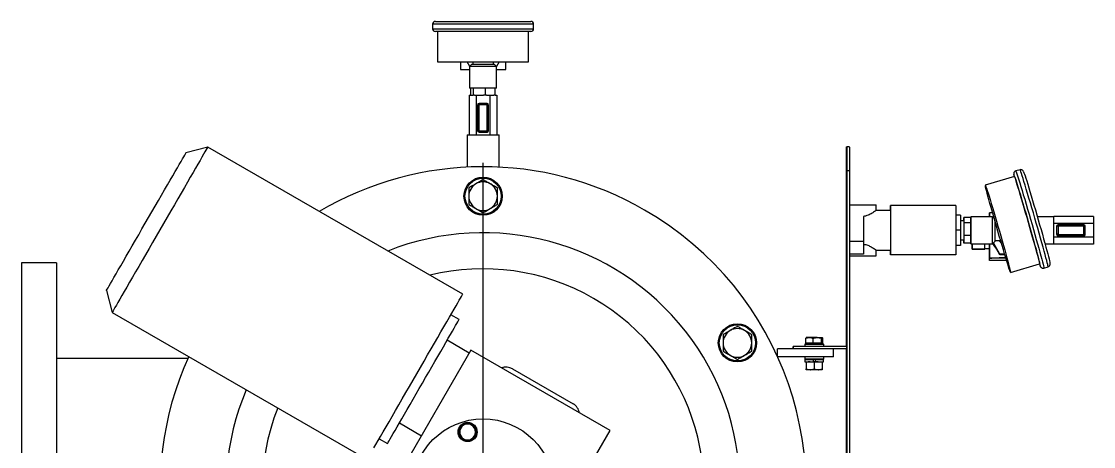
# Model space of a CAD drawing. Header units: millimetres. Extents: x -2 to 4200, y -4 to 2970.
# Drawn here: x 878 to 1551, y 914 to 1181 of the extents above; entities that cross this region are included whole.
import ezdxf

# ---------------------------------------------------------------- set-up
doc = ezdxf.new("R2010")
doc.units = ezdxf.units.MM
doc.header["$LTSCALE"] = 10
doc.layers.add('SLD-0', color=179, linetype='Continuous')

# ---------------------------------------------------------------- blocks, each defined once
blk = doc.blocks.new('SW_CENTERMARKSYMBOL_0')
at = {"layer": 'SLD-0', "color": 0}
for p, q in [((0, 5), (0, 205.5)), ((-5, 0), (-284.53, 0)), ((0, 0), (-2.5, 0)), ((0, 0), (0, 2.5)), ((0, 0), (0, -2.5)), ((0, 0), (2.5, 0)), ((5, 0), (205.5, 0)), ((0, -5), (0, -205.5))]:
    blk.add_line(p, q, dxfattribs=at)

msp = doc.modelspace()

# ---------------------------------------------------------------- linework, layer by layer
at = {"color": 7, "linetype": 'Continuous', "lineweight": 25}
for p, q in [((1136.25, 1179.13), (1136.25, 1176.33)), ((1138.02, 1180.91), (1197.97, 1180.91)), ((1199.75, 1176.33), (1199.75, 1179.13)), ((1197.97, 1174.56), (1138.02, 1174.56)), ((1139.42, 1174.56), (1139.42, 1155.51)), ((1196.57, 1155.51), (1196.57, 1174.56)), ((1139.42, 1155.51), (1196.57, 1155.51)), ((1159.58, 1152.61), (1157.91, 1155.51)), ((1161, 1154.03), (1159.5, 1152.53)), ((1159.5, 1152.53), (1159.5, 1139.03)), ((1176.5, 1152.53), (1159.5, 1152.53)), ((1161, 1154.03), (1175, 1154.03)), ((1161.5, 1155.51), (1161.5, 1154.03)), ((1174.5, 1154.03), (1174.5, 1155.51)), ((1176.5, 1152.53), (1175, 1154.03)), ((1178.09, 1155.51), (1176.42, 1152.61)), ((1176.5, 1139.03), (1176.5, 1152.53)), ((1176.5, 1139.03), (1159.5, 1139.03)), ((1160.34, 1134.53), (1160.34, 1139.03)), ((1161.93, 1134.53), (1161.93, 1139.03)), ((1169.59, 1134.53), (1169.59, 1139.03)), ((1175.66, 1134.53), (1175.66, 1139.03)), ((1159.34, 1134.53), (1159.34, 1109.53)), ((1159.34, 1134.53), (1161.67, 1134.53)), ((1161.93, 1134.53), (1161.67, 1134.53)), ((1162.54, 1134.53), (1161.93, 1134.53)), ((1162.54, 1134.53), (1163.67, 1134.53)), ((1163.67, 1134.53), (1163.67, 1109.53)), ((1163.67, 1134.53), (1168.33, 1134.53)), ((1169.59, 1134.53), (1168.33, 1134.53)), ((1170.07, 1134.53), (1169.59, 1134.53)), ((1170.07, 1134.53), (1172.33, 1134.53)), ((1172.33, 1134.53), (1172.33, 1109.53)), ((1172.33, 1134.53), (1174.66, 1134.53)), ((1175.66, 1134.53), (1174.66, 1134.53)), ((1175.66, 1134.53), (1176.66, 1134.53)), ((1176.66, 1134.53), (1176.66, 1109.53)), ((1165.34, 1128.35), (1164.5, 1128.35)), ((1164.5, 1128.35), (1164.5, 1112.35)), ((1165.34, 1128.35), (1165.34, 1112.35)), ((1165.5, 1128.51), (1165.5, 1129.35)), ((1170.5, 1129.35), (1165.5, 1129.35)), ((1170.5, 1128.51), (1165.5, 1128.51)), ((1170.5, 1128.51), (1170.5, 1129.35)), ((1170.65, 1112.35), (1170.65, 1128.35)), ((1170.65, 1128.35), (1171.5, 1128.35)), ((1171.5, 1112.35), (1171.5, 1128.35)), ((1165.34, 1112.35), (1164.5, 1112.35)), ((1165.5, 1112.19), (1170.5, 1112.19)), ((1165.5, 1112.19), (1165.5, 1111.35)), ((1165.5, 1111.35), (1170.5, 1111.35)), ((1170.5, 1112.19), (1170.5, 1111.35)), ((1170.65, 1112.35), (1171.5, 1112.35)), ((1158, 1109.53), (1158, 1089.28)), ((1158, 1109.53), (1178, 1109.53)), ((1178, 1089.28), (1178, 1109.53)), ((995, 1101.88), (981.34, 1098.22)), ((1155.21, 1009.38), (995, 1101.88)), ((1396.33, 1102.03), (1396.57, 1102.03)), ((1398.07, 1102.03), (1396.57, 1102.03)), ((1396.31, 976.53), (1396.31, 1087.03)), ((1396.59, 1087.03), (1396.59, 717.58)), ((1398.09, 1087.03), (1396.59, 1087.03)), ((1398.09, 1087.03), (1398.09, 717.58)), ((1505.29, 1087.65), (1502.61, 1086.88)), ((1501.78, 1083.33), (1483.48, 1078.05)), ((1398.09, 1065.58), (1414.99, 1065.58)), ((1414.99, 1062.02), (1414.99, 1065.58)), ((1423.97, 1065.08), (1424.01, 1065.08)), ((1423.97, 1062.08), (1423.97, 1065.08)), ((1465.01, 1065.08), (1424.01, 1065.08)), ((1424.01, 1065.08), (1424.01, 1034.08)), ((1465.01, 1065.08), (1465.01, 1034.08)), ((1407, 1058.31), (1407, 1042.58)), ((1423.99, 1062.08), (1414.9, 1062.08)), ((1468, 1059.08), (1465.01, 1059.08)), ((1468, 1059.08), (1468, 1049.58)), ((1469.99, 1055.58), (1469.99, 1057.62)), ((1469.99, 1057.62), (1470, 1054.3)), ((1474.49, 1057.62), (1469.99, 1057.62)), ((1487.99, 1058.08), (1474.49, 1058.08)), ((1474.49, 1057.62), (1474.5, 1054.3)), ((1486.14, 1059), (1486.17, 1060.43)), ((1486.14, 1058.08), (1486.14, 1059)), ((1488.06, 1060.63), (1486.17, 1060.51)), ((1486.17, 1060.51), (1486.18, 1058.08)), ((1486.17, 1060.43), (1486.17, 1060.51)), ((1486.17, 1058.08), (1486.17, 1060.43)), ((1489.1, 1056.97), (1487.99, 1058.08)), ((1526.49, 1058.08), (1516.19, 1058.08)), ((1551.49, 1058.24), (1526.49, 1058.24)), ((1526.49, 1058.24), (1526.49, 1058.08)), ((1526.49, 1058.08), (1526.49, 1058.24)), ((1551.49, 1058.24), (1551.5, 1053.91)), ((1469.99, 1055.58), (1468, 1055.58)), ((1470, 1054.3), (1470, 1046.26)), ((1474.5, 1054.3), (1470, 1054.3)), ((1474.5, 1054.3), (1474.5, 1046.26)), ((1526.5, 1054.08), (1526.5, 1053.91)), ((1551.5, 1053.91), (1526.5, 1053.91)), ((1526.5, 1053.91), (1526.5, 1053.58)), ((1529.17, 1052.08), (1528.32, 1052.08)), ((1528.32, 1052.08), (1528.32, 1047.08)), ((1529.17, 1052.08), (1529.17, 1047.08)), ((1529.32, 1052.24), (1529.32, 1053.08)), ((1545.32, 1053.08), (1529.32, 1053.08)), ((1545.32, 1052.24), (1529.32, 1052.24)), ((1545.32, 1052.24), (1545.32, 1053.08)), ((1545.48, 1047.08), (1545.48, 1052.08)), ((1545.48, 1052.08), (1546.32, 1052.08)), ((1546.32, 1047.08), (1546.32, 1052.08)), ((1551.5, 1053.91), (1551.5, 1045.25)), ((1468, 1049.58), (1465.01, 1049.58)), ((1468, 1049.58), (1468, 1040.08)), ((1470, 1046.26), (1469.99, 1041.54)), ((1474.5, 1046.26), (1470, 1046.26)), ((1474.5, 1046.26), (1474.49, 1041.54)), ((1526.5, 1045.58), (1526.5, 1045.25)), ((1551.5, 1045.25), (1526.5, 1045.25)), ((1526.5, 1045.25), (1526.5, 1045.09)), ((1529.17, 1047.08), (1528.32, 1047.08)), ((1529.32, 1046.93), (1529.32, 1046.08)), ((1529.32, 1046.93), (1545.32, 1046.93)), ((1529.32, 1046.08), (1545.32, 1046.08)), ((1545.32, 1046.93), (1545.32, 1046.08)), ((1545.48, 1047.08), (1546.32, 1047.08)), ((1551.5, 1045.25), (1551.49, 1040.92)), ((1407, 1042.58), (1398.09, 1042.58)), ((1468, 1040.08), (1465.01, 1040.08)), ((1468, 1043.58), (1469.99, 1043.58)), ((1469.99, 1041.54), (1469.99, 1043.58)), ((1474.49, 1041.54), (1469.99, 1041.54)), ((1474.49, 1041.08), (1487.99, 1041.08)), ((1475.15, 1041.08), (1475.15, 1037.7)), ((1475.15, 1037.7), (1475.16, 1037.84)), ((1475.15, 1037.7), (1483.15, 1037.7)), ((1475.16, 1037.84), (1475.16, 1041.08)), ((1475.16, 1037.84), (1483.16, 1037.84)), ((1483.15, 1037.7), (1483.16, 1037.84)), ((1483.16, 1037.84), (1483.16, 1041.08)), ((1483.16, 1038.23), (1486.15, 1038.23)), ((1486.14, 1030.55), (1486.14, 1038.23)), ((1486.17, 1031.97), (1486.17, 1041.08)), ((1487.99, 1041.08), (1489.49, 1042.58)), ((1488.76, 1040.84), (1488.39, 1041.48)), ((1492.66, 1034.54), (1488.55, 1041.65)), ((1492.66, 1034.1), (1488.76, 1040.84)), ((1489.49, 1043.08), (1493.12, 1043.08)), ((1489.49, 1042.59), (1489.49, 1042.58)), ((1521.01, 1041.08), (1526.49, 1041.08)), ((1526.49, 1041.09), (1526.49, 1040.92)), ((1526.49, 1040.92), (1526.49, 1041.08)), ((1551.49, 1040.92), (1526.49, 1040.92)), ((1407, 1034.58), (1398.09, 1034.58)), ((1398.09, 1033.58), (1414.99, 1033.58)), ((1414.9, 1037.08), (1423.99, 1037.08)), ((1414.99, 1033.58), (1414.99, 1037.14)), ((1423.97, 1034.08), (1423.97, 1037.08)), ((1424.01, 1034.08), (1423.97, 1034.08)), ((1465.01, 1034.08), (1424.01, 1034.08)), ((1486.14, 1030.55), (1486.17, 1031.97)), ((1496.87, 1030.55), (1486.14, 1030.55)), ((1486.17, 1031.97), (1486.17, 1032.06)), ((1496.43, 1031.97), (1486.17, 1031.97)), ((1492.66, 1034.1), (1492.66, 1034.54)), ((1495.66, 1034.54), (1492.66, 1034.54)), ((1495.79, 1034.1), (1492.66, 1034.1)), ((900, 1029.03), (878, 1029.03)), ((878, 1029.03), (878, 744.03)), ((900, 1029.03), (900, 744.03)), ((1499.34, 1023.14), (1517.64, 1028.43)), ((1520.23, 1025.87), (1522.92, 1026.65)), ((931.34, 1011.62), (935, 997.96)), ((935, 997.96), (1095.21, 905.46)), ((1152.91, 993.39), (1147.71, 996.39)), ((1159.26, 972.4), (1145.41, 980.4)), ((1370.43, 978.13), (1370.03, 977.73)), ((1370.03, 977.73), (1370.03, 976.53)), ((1382.03, 977.73), (1370.03, 977.73)), ((1370.43, 978.13), (1381.63, 978.13)), ((1370.69, 981.68), (1372.98, 982.13)), ((1370.69, 978.63), (1370.69, 981.68)), ((1372.98, 978.63), (1370.69, 978.63)), ((1372.98, 982.13), (1371.03, 982.13)), ((1371.03, 978.63), (1371.03, 978.13)), ((1377.94, 982.13), (1372.98, 982.13)), ((1375.27, 978.63), (1372.98, 978.63)), ((1375.27, 978.63), (1375.27, 981.68)), ((1377.94, 978.63), (1375.27, 978.63)), ((1377.94, 982.13), (1380.99, 982.13)), ((1380.61, 978.63), (1377.94, 978.63)), ((1380.61, 981.68), (1380.99, 982.13)), ((1380.61, 978.63), (1380.61, 981.68)), ((1380.99, 978.63), (1380.61, 978.63)), ((1381.36, 978.63), (1380.99, 978.63)), ((1381.03, 978.13), (1381.03, 978.63)), ((1381.36, 978.63), (1381.36, 981.68)), ((1382.03, 977.73), (1381.63, 978.13)), ((1382.03, 976.53), (1382.03, 977.73)), ((1160.26, 974.13), (1099.26, 868.48)), ((1247.73, 923.63), (1160.26, 974.13)), ((1353.03, 970.03), (1353.03, 975.03)), ((1388.03, 975.03), (1353.03, 975.03)), ((1388.03, 970.03), (1353.03, 970.03)), ((1362.89, 975.03), (1362.89, 976.53)), ((1363.04, 976.53), (1362.89, 976.53)), ((1363.04, 975.03), (1363.04, 976.53)), ((1396.54, 976.53), (1363.04, 976.53)), ((1370.03, 970.03), (1370.03, 968.83)), ((1382.03, 968.83), (1382.03, 970.03)), ((1396.54, 975.03), (1388.03, 975.03)), ((1388.03, 970.03), (1388.03, 975.03)), ((1396.31, 798.03), (1396.31, 975.03)), ((1396.54, 975.03), (1396.54, 976.53)), ((982.52, 969.03), (900, 969.03)), ((1370.03, 968.83), (1370.43, 968.43)), ((1370.03, 968.83), (1382.03, 968.83)), ((1370.13, 968.43), (1370.13, 966.93)), ((1370.13, 968.43), (1375.44, 968.43)), ((1370.13, 966.93), (1375.44, 966.93)), ((1371.03, 966.48), (1371.03, 962.38)), ((1376.03, 966.48), (1373.53, 966.93)), ((1375.44, 968.43), (1375.44, 966.93)), ((1376.62, 968.43), (1375.44, 968.43)), ((1376.62, 966.93), (1375.44, 966.93)), ((1376.03, 966.48), (1376.03, 962.38)), ((1376.62, 968.43), (1376.62, 966.93)), ((1376.62, 968.43), (1381.93, 968.43)), ((1376.62, 966.93), (1381.93, 966.93)), ((1381.03, 966.48), (1378.53, 966.93)), ((1381.03, 966.48), (1381.03, 962.38)), ((1381.63, 968.43), (1382.03, 968.83)), ((1381.93, 966.93), (1381.93, 968.43)), ((1186.48, 962.46), (1224.59, 940.46)), ((1371.03, 962.38), (1373.53, 961.93)), ((1373.53, 961.93), (1371.03, 961.93)), ((1378.53, 961.93), (1373.53, 961.93)), ((1376.03, 962.38), (1378.53, 961.93)), ((1381.03, 961.93), (1378.53, 961.93)), ((1115.41, 928.44), (1129.26, 920.44)), ((1158.29, 928.53), (1155.79, 927.08)), ((1163.29, 925.64), (1160.79, 927.08)), ((1186.73, 817.98), (1247.73, 923.63)), ((1102.71, 918.45), (1107.91, 915.45)), ((1153.29, 919.87), (1155.79, 918.42)), ((1158.29, 916.98), (1160.79, 918.42))]:
    msp.add_line(p, q, dxfattribs=at)
at = {"color": 8, "linetype": 'Continuous', "lineweight": 25}
for p, q in [((1199.75, 1179.13), (1136.25, 1179.13)), ((1136.25, 1176.33), (1199.75, 1176.33)), ((1186.44, 962.48), (1186.44, 962.48))]:
    msp.add_line(p, q, dxfattribs=at)
at = {"color": 7, "linetype": 'Continuous', "lineweight": 25, "flags": 128}
for points in [[(931.34, 1011.62), (931.36, 1011.66), (931.53, 1011.96), (931.88, 1012.57), (932.4, 1013.47), (933.09, 1014.66), (933.94, 1016.14), (934.95, 1017.88), (936.11, 1019.89), (937.41, 1022.14), (938.84, 1024.62), (940.4, 1027.32), (942.07, 1030.21), (943.84, 1033.27), (945.69, 1036.48), (947.62, 1039.83), (949.61, 1043.28), (951.65, 1046.81), (953.72, 1050.4), (955.81, 1054.01), (957.9, 1057.64), (959.99, 1061.25), (962.04, 1064.81), (964.06, 1068.3), (966.02, 1071.7), (967.92, 1074.98), (969.73, 1078.12), (971.45, 1081.1), (973.06, 1083.9), (974.56, 1086.49), (975.93, 1088.86), (977.16, 1090.99), (978.24, 1092.87), (979.17, 1094.48), (979.94, 1095.81), (980.55, 1096.86), (980.98, 1097.62), (981.25, 1098.07), (981.34, 1098.22), (981.34, 1098.22)], [(995, 1101.88), (994.97, 1101.84), (994.8, 1101.54), (994.45, 1100.93), (993.92, 1100.03), (993.23, 1098.82), (992.37, 1097.34), (991.35, 1095.57), (990.18, 1093.54), (988.85, 1091.25), (987.39, 1088.71), (985.8, 1085.95), (984.08, 1082.98), (982.25, 1079.82), (980.33, 1076.47), (978.31, 1072.98), (976.21, 1069.35), (974.05, 1065.6), (971.83, 1061.76), (969.57, 1057.85), (967.29, 1053.9), (965, 1049.92)], [(1396.31, 1087.03), (1396.31, 1089.38), (1396.31, 1091.67), (1396.32, 1093.84), (1396.32, 1095.85), (1396.32, 1097.64), (1396.32, 1099.17), (1396.32, 1100.4), (1396.33, 1101.3), (1396.33, 1101.85), (1396.33, 1102.03)], [(1396.57, 1102.03), (1396.58, 1101.85), (1396.58, 1101.3), (1396.58, 1100.4), (1396.58, 1099.17), (1396.58, 1097.64), (1396.59, 1095.85), (1396.59, 1093.84), (1396.59, 1091.67), (1396.59, 1089.38), (1396.59, 1087.03)], [(1398.07, 1102.03), (1398.08, 1101.85), (1398.08, 1101.3), (1398.08, 1100.4), (1398.08, 1099.17), (1398.08, 1097.64), (1398.09, 1095.85), (1398.09, 1093.84), (1398.09, 1091.67), (1398.09, 1089.38), (1398.09, 1087.03)], [(1396.39, 1095.58), (1396.4, 1095.4), (1396.4, 1094.88), (1396.4, 1094.08), (1396.4, 1093.1), (1396.4, 1092.06), (1396.4, 1091.08), (1396.4, 1090.28), (1396.4, 1089.76), (1396.39, 1089.58), (1396.39, 1089.76), (1396.39, 1090.28), (1396.39, 1091.08), (1396.39, 1092.06), (1396.39, 1093.1), (1396.39, 1094.08), (1396.39, 1094.88), (1396.39, 1095.4), (1396.39, 1095.58)], [(1396.41, 1091.81), (1396.41, 1091.63), (1396.41, 1091.11), (1396.41, 1090.31), (1396.41, 1089.33), (1396.41, 1088.29), (1396.41, 1087.31), (1396.41, 1086.51), (1396.41, 1085.99), (1396.41, 1085.81), (1396.4, 1085.99), (1396.4, 1086.51), (1396.4, 1087.31), (1396.4, 1088.29), (1396.4, 1089.33), (1396.4, 1090.31), (1396.4, 1091.11), (1396.4, 1091.63), (1396.41, 1091.81)], [(1396.48, 1095.58), (1396.48, 1095.4), (1396.48, 1094.88), (1396.48, 1094.08), (1396.48, 1093.1), (1396.48, 1092.06), (1396.48, 1091.08), (1396.48, 1090.28), (1396.48, 1089.76), (1396.48, 1089.58), (1396.48, 1089.76), (1396.48, 1090.28), (1396.48, 1091.08), (1396.48, 1092.06), (1396.48, 1093.1), (1396.48, 1094.08), (1396.48, 1094.88), (1396.48, 1095.4), (1396.48, 1095.58)], [(1518.04, 1027.15), (1518.03, 1027.26), (1517.94, 1027.78), (1517.75, 1028.62), (1517.46, 1029.78), (1517.09, 1031.25), (1516.63, 1033.01), (1516.08, 1035.04), (1515.47, 1037.31), (1514.78, 1039.79), (1514.04, 1042.47), (1513.24, 1045.3), (1512.4, 1048.26), (1511.54, 1051.31), (1510.65, 1054.41), (1509.75, 1057.53), (1508.84, 1060.63), (1507.95, 1063.67), (1507.08, 1066.62), (1506.24, 1069.45), (1505.44, 1072.11), (1504.7, 1074.59), (1504.01, 1076.85), (1503.38, 1078.86), (1502.83, 1080.6), (1502.37, 1082.05), (1501.98, 1083.2), (1501.69, 1084.02), (1501.49, 1084.52), (1501.44, 1084.63)], [(1507.57, 1086.32), (1507.59, 1086.28), (1507.79, 1085.78), (1508.08, 1084.96), (1508.47, 1083.81), (1508.93, 1082.36), (1509.48, 1080.62), (1510.11, 1078.61), (1510.8, 1076.35), (1511.54, 1073.87), (1512.34, 1071.21), (1513.18, 1068.38), (1514.05, 1065.43), (1514.94, 1062.39), (1515.84, 1059.29), (1516.75, 1056.17), (1517.64, 1053.07), (1518.5, 1050.02), (1519.34, 1047.07), (1520.14, 1044.23), (1520.88, 1041.56), (1521.57, 1039.07), (1522.18, 1036.8), (1522.73, 1034.77), (1523.19, 1033.02), (1523.56, 1031.55), (1523.85, 1030.38), (1524.04, 1029.54), (1524.11, 1029.19)], [(1491.38, 1049.02), (1490.49, 1052.1), (1489.61, 1055.16), (1488.76, 1058.16), (1487.94, 1061.07), (1487.16, 1063.85), (1486.44, 1066.45), (1485.77, 1068.86), (1485.18, 1071.04), (1484.67, 1072.96), (1484.24, 1074.61), (1483.9, 1075.94), (1483.66, 1076.96), (1483.52, 1077.65), (1483.47, 1078), (1483.52, 1078), (1483.68, 1077.66), (1483.93, 1076.98), (1484.27, 1075.97), (1484.7, 1074.64), (1485.22, 1073), (1485.82, 1071.08), (1486.48, 1068.91), (1487.21, 1066.5), (1487.99, 1063.9), (1488.82, 1061.13), (1489.68, 1058.22), (1490.55, 1055.22), (1491.44, 1052.16), (1492.33, 1049.09), (1493.21, 1046.03), (1494.07, 1043.02), (1494.89, 1040.12), (1495.67, 1037.34), (1496.39, 1034.73), (1497.05, 1032.32), (1497.64, 1030.14), (1498.16, 1028.22), (1498.58, 1026.58), (1498.92, 1025.24), (1499.16, 1024.22), (1499.31, 1023.53), (1499.36, 1023.19), (1499.3, 1023.18), (1499.15, 1023.52), (1498.9, 1024.21), (1498.56, 1025.22), (1498.12, 1026.55), (1497.6, 1028.19), (1497.01, 1030.1), (1496.34, 1032.28), (1495.61, 1034.68), (1494.83, 1037.29), (1494.01, 1040.06), (1493.15, 1042.96), (1492.27, 1045.96), (1491.38, 1049.02)], [(1501.78, 1083.33), (1501.82, 1083.29), (1501.97, 1082.95), (1502.22, 1082.27), (1502.57, 1081.26), (1503, 1079.92), (1503.52, 1078.29), (1504.12, 1076.37), (1504.78, 1074.2), (1505.51, 1071.79), (1506.29, 1069.19), (1507.12, 1066.41), (1507.98, 1063.51), (1508.85, 1060.51), (1509.74, 1057.45), (1510.63, 1054.37), (1511.51, 1051.31), (1512.37, 1048.31), (1513.19, 1045.4), (1513.97, 1042.63), (1514.69, 1040.02), (1515.35, 1037.61), (1515.94, 1035.43), (1516.46, 1033.51), (1516.88, 1031.87), (1517.22, 1030.53), (1517.46, 1029.51), (1517.61, 1028.82), (1517.66, 1028.47), (1517.64, 1028.43)], [(1396.38, 1077.08), (1396.38, 1076.9), (1396.38, 1076.37), (1396.38, 1075.53), (1396.38, 1074.45), (1396.38, 1073.22), (1396.38, 1071.94), (1396.38, 1070.71), (1396.38, 1069.64), (1396.38, 1068.8), (1396.38, 1068.26), (1396.38, 1068.08), (1396.38, 1068.26), (1396.38, 1068.8), (1396.38, 1069.64), (1396.38, 1070.71), (1396.38, 1071.94), (1396.38, 1073.22), (1396.38, 1074.45), (1396.38, 1075.53), (1396.38, 1076.37), (1396.38, 1076.9), (1396.38, 1077.08)], [(1396.5, 1077.08), (1396.5, 1076.9), (1396.5, 1076.37), (1396.5, 1075.53), (1396.5, 1074.45), (1396.5, 1073.22), (1396.5, 1071.94), (1396.5, 1070.71), (1396.5, 1069.64), (1396.5, 1068.8), (1396.5, 1068.26), (1396.5, 1068.08), (1396.49, 1068.26), (1396.49, 1068.8), (1396.49, 1069.64), (1396.49, 1070.71), (1396.49, 1071.94), (1396.49, 1073.22), (1396.49, 1074.45), (1396.49, 1075.53), (1396.49, 1076.37), (1396.49, 1076.9), (1396.5, 1077.08)], [(1396.39, 1063.08), (1396.39, 1062.9), (1396.39, 1062.38), (1396.39, 1061.58), (1396.39, 1060.6), (1396.39, 1059.56), (1396.39, 1058.58), (1396.39, 1057.78), (1396.39, 1057.26), (1396.39, 1057.08), (1396.39, 1057.26), (1396.39, 1057.78), (1396.39, 1058.58), (1396.39, 1059.56), (1396.39, 1060.6), (1396.39, 1061.58), (1396.39, 1062.38), (1396.39, 1062.9), (1396.39, 1063.08)], [(1396.48, 1063.08), (1396.49, 1062.9), (1396.49, 1062.38), (1396.49, 1061.58), (1396.49, 1060.6), (1396.49, 1059.56), (1396.49, 1058.58), (1396.49, 1057.78), (1396.49, 1057.26), (1396.48, 1057.08), (1396.48, 1057.26), (1396.48, 1057.78), (1396.48, 1058.58), (1396.48, 1059.56), (1396.48, 1060.6), (1396.48, 1061.58), (1396.48, 1062.38), (1396.48, 1062.9), (1396.48, 1063.08)], [(1407, 1058.31), (1407, 1056.67), (1407, 1054.81), (1407, 1052.8), (1407, 1050.7), (1407, 1048.57), (1407, 1046.46), (1407, 1044.45), (1407, 1042.58)], [(1423.99, 1062.08), (1423.99, 1061.9), (1423.99, 1061.37), (1424, 1060.49), (1424, 1059.31), (1424, 1057.84), (1424, 1056.14), (1424, 1054.24), (1424, 1052.22), (1424, 1050.11), (1424, 1047.99), (1424, 1045.92), (1424, 1043.95), (1424, 1042.15), (1424, 1040.56), (1424, 1039.23), (1424, 1038.19), (1423.99, 1037.49), (1423.99, 1037.13), (1423.99, 1037.08)], [(1474.49, 1041.1), (1474.49, 1041.38), (1474.49, 1042.02), (1474.5, 1042.99), (1474.5, 1044.25), (1474.5, 1045.74), (1474.5, 1047.4), (1474.5, 1049.16), (1474.5, 1050.93), (1474.5, 1052.65), (1474.5, 1054.23), (1474.5, 1055.61), (1474.49, 1056.72), (1474.49, 1057.53), (1474.49, 1057.98), (1474.49, 1058.07), (1474.49, 1057.79), (1474.49, 1057.62)], [(1487.99, 1041.08), (1487.99, 1041.1), (1487.99, 1041.38), (1487.99, 1042.02), (1488, 1042.99), (1488, 1044.25), (1488, 1045.74), (1488, 1047.4), (1488, 1049.16), (1488, 1050.93), (1488, 1052.65), (1488, 1054.23), (1488, 1055.61), (1487.99, 1056.72), (1487.99, 1057.53), (1487.99, 1057.98), (1487.99, 1058.08)], [(1526.49, 1041.08), (1526.49, 1041.1), (1526.49, 1041.38), (1526.49, 1042.02), (1526.5, 1042.99), (1526.5, 1044.25), (1526.5, 1045.74), (1526.5, 1047.4), (1526.5, 1049.16), (1526.5, 1050.93), (1526.5, 1052.65), (1526.5, 1054.23), (1526.5, 1055.61), (1526.49, 1056.72), (1526.49, 1057.53), (1526.49, 1057.98), (1526.49, 1058.08)], [(1469.99, 1055.58), (1469.99, 1055.39), (1469.99, 1054.84), (1469.99, 1053.96), (1470, 1052.8), (1470, 1051.44), (1470, 1049.96), (1470, 1048.46), (1470, 1047.03), (1469.99, 1045.76), (1469.99, 1044.73), (1469.99, 1044), (1469.99, 1043.63), (1469.99, 1043.58)], [(1489.49, 1055.59), (1489.49, 1055.29), (1489.5, 1054.24), (1489.5, 1052.96), (1489.5, 1051.51), (1489.5, 1049.97), (1489.5, 1048.4), (1489.5, 1046.9), (1489.5, 1045.53), (1489.49, 1044.36), (1489.49, 1043.45), (1489.49, 1042.85), (1489.49, 1042.59)], [(965, 1049.92), (962.7, 1045.94), (960.42, 1041.99), (958.16, 1038.08), (955.94, 1034.24), (953.78, 1030.5), (951.68, 1026.86), (949.66, 1023.37), (947.74, 1020.03), (945.91, 1016.86), (944.19, 1013.89), (942.6, 1011.13), (941.14, 1008.6), (939.81, 1006.31), (938.64, 1004.27), (937.62, 1002.51), (936.76, 1001.02), (936.07, 999.82), (935.54, 998.91), (935.19, 998.3), (935.02, 998), (935, 997.96)], [(1396.42, 1049.03), (1396.43, 1048.84), (1396.43, 1048.29), (1396.43, 1047.4), (1396.43, 1046.21), (1396.43, 1044.78), (1396.43, 1043.17), (1396.43, 1041.46), (1396.43, 1039.74), (1396.43, 1038.07), (1396.43, 1036.54), (1396.43, 1035.22), (1396.43, 1034.18), (1396.43, 1033.45), (1396.42, 1033.08), (1396.42, 1033.08), (1396.42, 1033.45), (1396.42, 1034.18), (1396.42, 1035.22), (1396.42, 1036.54), (1396.42, 1038.07), (1396.42, 1039.74), (1396.42, 1041.46), (1396.42, 1043.17), (1396.42, 1044.78), (1396.42, 1046.21), (1396.42, 1047.4), (1396.42, 1048.29), (1396.42, 1048.84), (1396.42, 1049.03)], [(1396.5, 1041.58), (1396.5, 1041.4), (1396.5, 1040.88), (1396.5, 1040.08), (1396.5, 1039.1), (1396.5, 1038.06), (1396.5, 1037.08), (1396.5, 1036.28), (1396.5, 1035.76), (1396.5, 1035.58), (1396.5, 1035.76), (1396.5, 1036.28), (1396.5, 1037.08), (1396.5, 1038.06), (1396.5, 1039.1), (1396.5, 1040.08), (1396.5, 1040.88), (1396.5, 1041.4), (1396.5, 1041.58)], [(1407, 1042.58), (1407, 1042.39), (1407, 1041.82), (1407.01, 1040.93), (1407.01, 1039.82), (1407.01, 1038.58), (1407.01, 1037.35), (1407.01, 1036.23), (1407, 1035.35), (1407, 1034.78), (1407, 1034.58)], [(1474.49, 1041.54), (1474.49, 1041.18), (1474.49, 1041.1)], [(1493.59, 1041.46), (1492.56, 1042.75), (1492.34, 1043.08)], [(1493.55, 1041.62), (1492.56, 1042.86), (1492.41, 1043.08)], [(1517.5, 1028.39), (1517.73, 1027.74), (1517.88, 1027.36)], [(1396.39, 1020.08), (1396.39, 1019.9), (1396.39, 1019.38), (1396.39, 1018.58), (1396.39, 1017.6), (1396.39, 1016.56), (1396.39, 1015.58), (1396.39, 1014.78), (1396.39, 1014.26), (1396.39, 1014.08), (1396.39, 1014.26), (1396.39, 1014.78), (1396.39, 1015.58), (1396.39, 1016.56), (1396.39, 1017.6), (1396.39, 1018.58), (1396.39, 1019.38), (1396.39, 1019.9), (1396.39, 1020.08)], [(1396.48, 1020.08), (1396.49, 1019.9), (1396.49, 1019.38), (1396.49, 1018.58), (1396.49, 1017.6), (1396.49, 1016.56), (1396.49, 1015.58), (1396.49, 1014.78), (1396.49, 1014.26), (1396.48, 1014.08), (1396.48, 1014.26), (1396.48, 1014.78), (1396.48, 1015.58), (1396.48, 1016.56), (1396.48, 1017.6), (1396.48, 1018.58), (1396.48, 1019.38), (1396.48, 1019.9), (1396.48, 1020.08)], [(1099.42, 912.76), (1100.67, 914.92), (1102.07, 917.33), (1103.59, 919.98), (1105.25, 922.85), (1107.02, 925.92), (1108.9, 929.18), (1110.88, 932.6), (1112.94, 936.17), (1115.07, 939.86), (1117.26, 943.65), (1119.5, 947.53), (1121.77, 951.46), (1124.06, 955.43), (1126.36, 959.41), (1128.65, 963.38), (1130.92, 967.31), (1133.16, 971.19), (1135.35, 974.99), (1137.48, 978.68), (1139.54, 982.24), (1141.52, 985.67), (1143.4, 988.92), (1145.17, 991.99), (1146.83, 994.86), (1148.35, 997.51), (1149.75, 999.92), (1151, 1002.09), (1152.09, 1003.99), (1153.04, 1005.62), (1153.81, 1006.96), (1154.42, 1008.02), (1154.86, 1008.77), (1155.12, 1009.23), (1155.21, 1009.38)], [(1396.38, 1009.08), (1396.38, 1008.9), (1396.38, 1008.37), (1396.38, 1007.53), (1396.38, 1006.45), (1396.38, 1005.22), (1396.38, 1003.94), (1396.38, 1002.71), (1396.38, 1001.64), (1396.38, 1000.8), (1396.38, 1000.26), (1396.38, 1000.08), (1396.38, 1000.26), (1396.38, 1000.8), (1396.38, 1001.64), (1396.38, 1002.71), (1396.38, 1003.94), (1396.38, 1005.22), (1396.38, 1006.45), (1396.38, 1007.53), (1396.38, 1008.37), (1396.38, 1008.9), (1396.38, 1009.08)], [(1396.5, 1009.08), (1396.5, 1008.9), (1396.5, 1008.37), (1396.5, 1007.53), (1396.5, 1006.45), (1396.5, 1005.22), (1396.5, 1003.94), (1396.5, 1002.71), (1396.5, 1001.64), (1396.5, 1000.8), (1396.5, 1000.26), (1396.5, 1000.08), (1396.49, 1000.26), (1396.49, 1000.8), (1396.49, 1001.64), (1396.49, 1002.71), (1396.49, 1003.94), (1396.49, 1005.22), (1396.49, 1006.45), (1396.49, 1007.53), (1396.49, 1008.37), (1396.49, 1008.9), (1396.5, 1009.08)], [(1107.91, 915.45), (1107.93, 915.49), (1108.1, 915.79), (1108.45, 916.4), (1108.98, 917.3), (1109.67, 918.5), (1110.52, 919.98), (1111.53, 921.72), (1112.68, 923.72), (1113.98, 925.97), (1115.4, 928.43), (1116.94, 931.1), (1118.59, 933.95), (1120.32, 936.96), (1122.14, 940.11), (1124.02, 943.37), (1125.96, 946.71), (1127.92, 950.12), (1129.91, 953.56), (1131.9, 957.01), (1133.88, 960.43), (1135.83, 963.81), (1137.74, 967.12), (1139.59, 970.32), (1141.37, 973.41), (1143.06, 976.34), (1144.66, 979.1), (1146.14, 981.67), (1147.5, 984.03), (1148.73, 986.15), (1149.81, 988.03), (1150.74, 989.64), (1151.51, 990.98), (1152.12, 992.03), (1152.55, 992.78), (1152.82, 993.24), (1152.91, 993.39), (1152.91, 993.39)], [(1396.41, 991.35), (1396.41, 991.17), (1396.41, 990.65), (1396.41, 989.85), (1396.41, 988.87), (1396.41, 987.83), (1396.41, 986.85), (1396.41, 986.05), (1396.41, 985.53), (1396.41, 985.35), (1396.4, 985.53), (1396.4, 986.05), (1396.4, 986.85), (1396.4, 987.83), (1396.4, 988.87), (1396.4, 989.85), (1396.4, 990.65), (1396.4, 991.17), (1396.41, 991.35)], [(1396.39, 987.58), (1396.4, 987.4), (1396.4, 986.88), (1396.4, 986.08), (1396.4, 985.1), (1396.4, 984.06), (1396.4, 983.08), (1396.4, 982.28), (1396.4, 981.76), (1396.39, 981.58), (1396.39, 981.76), (1396.39, 982.28), (1396.39, 983.08), (1396.39, 984.06), (1396.39, 985.1), (1396.39, 986.08), (1396.39, 986.88), (1396.39, 987.4), (1396.39, 987.58)], [(1396.48, 987.58), (1396.48, 987.4), (1396.48, 986.88), (1396.48, 986.08), (1396.48, 985.1), (1396.48, 984.06), (1396.48, 983.08), (1396.48, 982.28), (1396.48, 981.76), (1396.48, 981.58), (1396.48, 981.76), (1396.48, 982.28), (1396.48, 983.08), (1396.48, 984.06), (1396.48, 985.1), (1396.48, 986.08), (1396.48, 986.88), (1396.48, 987.4), (1396.48, 987.58)], [(1153.2, 925.08), (1152.87, 924.15), (1152.69, 922.75)], [(1152.69, 922.75), (1152.87, 921.36), (1153.25, 920.31)]]:
    msp.add_lwpolyline(points, dxfattribs=at)
at = {"color": 8, "linetype": 'Continuous', "lineweight": 25, "flags": 128}
for points in [[(1501.44, 1084.63), (1501.39, 1084.67), (1501.38, 1084.54)], [(1502.61, 1086.88), (1502.68, 1086.79), (1502.85, 1086.37), (1503.13, 1085.61), (1503.5, 1084.52), (1503.96, 1083.12), (1504.5, 1081.4), (1505.12, 1079.41), (1505.81, 1077.15), (1506.57, 1074.66), (1507.38, 1071.96), (1508.24, 1069.09), (1509.13, 1066.07), (1510.05, 1062.94), (1510.99, 1059.74), (1511.92, 1056.5), (1512.86, 1053.25), (1513.78, 1050.05), (1514.67, 1046.91), (1515.52, 1043.88), (1516.33, 1040.99), (1517.08, 1038.28), (1517.77, 1035.77), (1518.38, 1033.5), (1518.92, 1031.48), (1519.37, 1029.75), (1519.74, 1028.32), (1520, 1027.21), (1520.17, 1026.42), (1520.24, 1025.98), (1520.23, 1025.87)], [(1522.92, 1026.65), (1522.93, 1026.75), (1522.86, 1027.2), (1522.69, 1027.98), (1522.42, 1029.09), (1522.06, 1030.53), (1521.61, 1032.26), (1521.07, 1034.27), (1520.45, 1036.55), (1519.76, 1039.06), (1519.01, 1041.77), (1518.2, 1044.66), (1517.35, 1047.68), (1516.46, 1050.82), (1515.54, 1054.03), (1514.61, 1057.27), (1513.67, 1060.51), (1512.73, 1063.72), (1511.82, 1066.84), (1510.92, 1069.86), (1510.06, 1072.74), (1509.25, 1075.44), (1508.5, 1077.93), (1507.8, 1080.18), (1507.18, 1082.18), (1506.64, 1083.89), (1506.18, 1085.3), (1505.81, 1086.39), (1505.54, 1087.15), (1505.36, 1087.56), (1505.29, 1087.65)], [(1517.88, 1027.36), (1517.93, 1027.25), (1518.03, 1027.09), (1518.04, 1027.15)]]:
    msp.add_lwpolyline(points, dxfattribs=at)
at = {"color": 7, "linetype": 'Continuous', "lineweight": 25}
for centre, radius in [((1168, 1071.03), 12), ((1168, 1071.03), 11.38), ((1327.78, 978.78), 12), ((1327.78, 978.78), 11.37), ((1168, 886.53), 44.5), ((1158.29, 922.75), 6)]:
    msp.add_circle(centre, radius, dxfattribs=at)
for centre, radius, start, end in [((1138.02, 1179.13), 1.78, 90, 180), ((1197.97, 1179.13), 1.78, 0, 90), ((1138.02, 1176.33), 1.78, 180, 270), ((1197.97, 1176.33), 1.78, 270, 0), ((1165.5, 1128.35), 1, 90, 180), ((1165.5, 1128.35), 0.157, 90, 180), ((1170.5, 1128.35), 1, 0, 90), ((1170.5, 1128.35), 0.157, 0, 90), ((1165.5, 1112.35), 1, 180, 270), ((1165.5, 1112.35), 0.157, 180, 270), ((1170.5, 1112.35), 0.157, 270, 0), ((1170.5, 1112.35), 1, 270, 0), ((1168, 886.53), 203, 60, 120.48767), ((1512.19, 1086.09), 10.92, 188.12044, 194.83092), ((1168, 1071.03), 9, 120, 180), ((1168, 1071.03), 9, 60, 120), ((1168, 1071.03), 9, 0, 60), ((1168, 1071.03), 9, 180, 240), ((1168, 1071.03), 9, 300, 0), ((1168, 886.53), 203, 256.47322, 60), ((1168, 1071.03), 9, 240, 300), ((1703.68, 1053.16), 307.2, 179.60542, 180.80952), ((1529.32, 1052.08), 1, 89.99995, 179.99919), ((1529.32, 1052.08), 0.157, 89.99241, 180.01304), ((1545.32, 1052.08), 1, 0.00081, 90.00005), ((1545.32, 1052.08), 0.157, 0.00864, 89.99681), ((1168, 886.53), 161.5, 250.87723, 111.74262), ((1529.32, 1047.08), 1, 179.99996, 270.00175), ((1529.32, 1047.08), 0.157, 179.98696, 270.00759), ((1545.32, 1047.08), 0.157, 270.00319, 359.99136), ((1545.32, 1047.08), 1, 269.99825, 0.00004), ((1064.28, 1040.58), 421.88, 359.68118, 0.06866), ((1500.41, 1046.92), 13.48, 204.80111, 222.96609), ((1703.7, 1031.16), 307.2, 179.60542, 180.80952), ((1327.78, 978.78), 9, 120, 180), ((1327.78, 978.78), 9, 60, 120), ((1327.78, 978.78), 9, 0, 60), ((1327.78, 978.78), 9, 180, 240), ((1327.78, 978.78), 9, 300, 0), ((1168, 886.53), 203, 155.65408, 223.52678), ((1327.78, 978.78), 9, 240, 300), ((1182.44, 955.55), 8, 60, 111.31781), ((1182.48, 955.53), 8, 60, 111.31781), ((1168, 886.53), 161.5, 157.11371, 229.12277), ((1220.59, 933.53), 8, 8.68219, 60), ((1158.29, 922.75), 5, 120, 180), ((1158.29, 922.75), 5, 180, 240), ((1158.29, 922.75), 5.6, 93.81572, 145.45739), ((1158.29, 922.75), 5, 60, 120), ((1158.29, 922.75), 5.6, 35.56147, 84.34282), ((1158.29, 922.75), 5, 0, 60), ((1158.29, 922.75), 5, 300, 0), ((1158.29, 922.75), 5.6, 334.95703, 26.72401), ((1158.29, 922.75), 5.6, 215.61162, 264.65902), ((1158.29, 922.75), 5, 240, 300), ((1158.29, 922.75), 5.6, 274.1023, 324.78167)]:
    msp.add_arc(centre, radius, start, end, dxfattribs=at)
at = {"color": 8, "linetype": 'Continuous', "lineweight": 25}
for start, end in [(60, 103.91825), (158.2832, 60)]:
    msp.add_arc((1168, 886.53), 138.83, start, end, dxfattribs=at)
at = {"color": 7, "linetype": 'Continuous', "lineweight": 25}
for points, knots in [([(1153.75, 1155.51), (1153.75, 1154.87), (1153.75, 1153.17), (1153.75, 1151.7), (1153.75, 1150.78)], [0, 0, 0, 0, 0.378379, 1, 1, 1, 1]), ([(1182.25, 1150.78), (1182.25, 1151.7), (1182.25, 1153.17), (1182.25, 1154.87), (1182.25, 1155.51)], [0, 0, 0, 0, 0.621621, 1, 1, 1, 1]), ([(1153.75, 1150.78), (1153.97, 1150.78), (1155.34, 1150.78), (1157.09, 1150.78), (1159, 1150.78), (1159.5, 1150.78)], [0, 0, 0, 0, 0.124605, 0.77164, 1, 1, 1, 1]), ([(1176.5, 1150.78), (1177.49, 1150.78), (1179.54, 1150.78), (1181.32, 1150.78), (1182.25, 1150.78)], [0, 0, 0, 0, 0.484285, 1, 1, 1, 1]), ([(1502.63, 1086.86), (1502.58, 1086.85), (1502.31, 1086.81), (1501.92, 1086.53), (1501.57, 1086.12), (1501.4, 1085.73), (1501.32, 1085.41), (1501.31, 1085.16), (1501.31, 1084.99), (1501.32, 1084.92), (1501.32, 1084.89)], [0, 0, 0, 0, 0.039672, 0.211113, 0.349504, 0.471117, 0.582569, 0.703254, 0.885235, 1, 1, 1, 1]), ([(1507.46, 1086.61), (1507.43, 1086.67), (1507.38, 1086.78), (1507.23, 1087.02), (1506.9, 1087.36), (1506.43, 1087.63), (1505.86, 1087.77), (1505.48, 1087.68), (1505.31, 1087.63)], [0, 0, 0, 0, 0.224628, 0.439866, 0.571262, 0.711713, 0.870403, 1, 1, 1, 1]), ([(1163.5, 1078.82), (1163.39, 1078.76), (1162.58, 1078.3), (1161.06, 1077.42), (1159.69, 1076.63), (1159, 1076.23)], [0, 0, 0, 0, 0.070089, 0.530784, 1, 1, 1, 1]), ([(1168, 1081.42), (1167.27, 1081), (1165.79, 1080.15), (1164.27, 1079.27), (1163.5, 1078.82)], [0, 0, 0, 0, 0.495458, 1, 1, 1, 1]), ([(1172.5, 1078.82), (1172.39, 1078.89), (1171.58, 1079.35), (1170.06, 1080.23), (1168.69, 1081.02), (1168, 1081.42)], [0, 0, 0, 0, 0.07009, 0.530784, 1, 1, 1, 1]), ([(1177, 1076.23), (1176.27, 1076.65), (1174.79, 1077.5), (1173.27, 1078.38), (1172.5, 1078.82)], [0, 0, 0, 0, 0.495458, 1, 1, 1, 1]), ([(1159, 1076.23), (1159, 1074.89), (1159, 1073.18), (1159, 1071.42), (1159, 1071.03)], [0, 0, 0, 0, 0.779634, 1, 1, 1, 1]), ([(1159, 1071.03), (1159, 1069.62), (1159, 1067.86), (1159, 1066.17), (1159, 1065.83)], [0, 0, 0, 0, 0.803649, 1, 1, 1, 1]), ([(1177, 1071.03), (1177, 1071.42), (1177, 1073.18), (1177, 1074.89), (1177, 1076.23)], [0, 0, 0, 0, 0.220366, 1, 1, 1, 1]), ([(1177, 1065.83), (1177, 1066.17), (1177, 1067.86), (1177, 1069.62), (1177, 1071.03)], [0, 0, 0, 0, 0.196351, 1, 1, 1, 1]), ([(1159, 1065.83), (1159.73, 1065.41), (1161.2, 1064.56), (1162.73, 1063.68), (1163.5, 1063.24)], [0, 0, 0, 0, 0.495458, 1, 1, 1, 1]), ([(1172.5, 1063.24), (1172.6, 1063.3), (1173.41, 1063.76), (1174.93, 1064.64), (1176.31, 1065.43), (1177, 1065.83)], [0, 0, 0, 0, 0.070089, 0.530784, 1, 1, 1, 1]), ([(1163.5, 1063.24), (1163.6, 1063.17), (1164.41, 1062.71), (1165.93, 1061.83), (1167.31, 1061.04), (1168, 1060.64)], [0, 0, 0, 0, 0.07009, 0.530784, 1, 1, 1, 1]), ([(1168, 1060.64), (1168.73, 1061.06), (1170.2, 1061.91), (1171.73, 1062.79), (1172.5, 1063.24)], [0, 0, 0, 0, 0.495458, 1, 1, 1, 1]), ([(1414.9, 1062.02), (1414.93, 1062.04), (1415.03, 1062.11), (1414.46, 1061.7), (1413.26, 1060.88), (1411.63, 1059.88), (1409.89, 1059.06), (1408.45, 1058.54), (1407.43, 1058.38), (1407, 1058.31)], [0, 0, 0, 0, 0.058842, 0.239704, 0.427935, 0.647118, 0.773168, 0.903621, 1, 1, 1, 1]), ([(1407, 1040.85), (1407.91, 1040.66), (1409.73, 1040.27), (1412.08, 1039.02), (1413.85, 1037.9), (1414.88, 1037.16), (1414.9, 1037.15), (1414.9, 1037.14)], [0, 0, 0, 0, 0.206639, 0.411291, 0.659953, 0.859038, 1, 1, 1, 1]), ([(1486.18, 1041.08), (1486.18, 1041.03), (1486.18, 1039.37), (1486.18, 1036.52), (1486.18, 1033.74), (1486.17, 1032.29), (1486.17, 1032.06)], [0, 0, 0, 0, 0.015417, 0.463156, 0.913311, 1, 1, 1, 1]), ([(1486.17, 1032.06), (1487.1, 1032.12), (1488.96, 1032.24), (1491.69, 1032.39), (1494.11, 1032.5), (1495.6, 1032.54), (1496.26, 1032.56)], [0, 0, 0, 0, 0.3170892, 0.6337638, 0.8371002, 1, 1, 1, 1]), ([(1517.94, 1027.18), (1517.96, 1027.14), (1518.02, 1026.98), (1518.09, 1026.83), (1518.29, 1026.52), (1518.55, 1026.23), (1518.97, 1025.94), (1519.56, 1025.76), (1519.98, 1025.83), (1520.2, 1025.87)], [0, 0, 0, 0, 0.1097281, 0.437966, 0.5701515, 0.6657715, 0.76549, 0.880298, 1, 1, 1, 1]), ([(1522.89, 1026.64), (1522.89, 1026.64), (1523.13, 1026.66), (1523.51, 1026.92), (1523.9, 1027.32), (1524.1, 1027.72), (1524.19, 1028.06), (1524.22, 1028.32), (1524.21, 1028.54), (1524.19, 1028.76), (1524.17, 1028.91), (1524.15, 1029.01)], [0, 0, 0, 0, 0.001619, 0.12406, 0.220911, 0.304866, 0.381048, 0.459473, 0.571136, 0.739786, 1, 1, 1, 1]), ([(1323.28, 986.57), (1322.05, 985.87), (1320.53, 984.99), (1319.07, 984.14), (1318.78, 983.98)], [0, 0, 0, 0, 0.8036489, 1, 1, 1, 1]), ([(1318.78, 983.98), (1318.78, 983.13), (1318.78, 981.43), (1318.78, 979.67), (1318.78, 978.78)], [0, 0, 0, 0, 0.495458, 1, 1, 1, 1]), ([(1327.78, 989.17), (1326.62, 988.5), (1325.14, 987.65), (1323.61, 986.77), (1323.28, 986.57)], [0, 0, 0, 0, 0.7796365, 1, 1, 1, 1]), ([(1332.28, 986.57), (1332.17, 986.64), (1331.36, 987.1), (1329.84, 987.98), (1328.47, 988.77), (1327.78, 989.17)], [0, 0, 0, 0, 0.07009, 0.530784, 1, 1, 1, 1]), ([(1336.78, 983.98), (1336.05, 984.4), (1334.57, 985.25), (1333.05, 986.13), (1332.28, 986.57)], [0, 0, 0, 0, 0.495457, 1, 1, 1, 1]), ([(1336.78, 978.78), (1336.78, 978.9), (1336.78, 979.84), (1336.78, 981.59), (1336.78, 983.18), (1336.78, 983.98)], [0, 0, 0, 0, 0.07009, 0.530785, 1, 1, 1, 1]), ([(1318.78, 978.78), (1318.78, 978.66), (1318.78, 977.72), (1318.78, 975.97), (1318.78, 974.38), (1318.78, 973.58)], [0, 0, 0, 0, 0.070089, 0.530785, 1, 1, 1, 1]), ([(1336.78, 973.58), (1336.78, 974.43), (1336.78, 976.13), (1336.78, 977.89), (1336.78, 978.78)], [0, 0, 0, 0, 0.495458, 1, 1, 1, 1]), ([(1371.07, 982.13), (1371.06, 982.13), (1370.93, 982.12), (1370.81, 981.9), (1370.69, 981.68)], [0, 0, 0, 0, 0.070201, 1, 1, 1, 1]), ([(1372.98, 982.13), (1373.04, 982.13), (1373.81, 982.12), (1374.57, 981.9), (1375.27, 981.68)], [0, 0, 0, 0, 0.0702026, 1, 1, 1, 1]), ([(1375.27, 981.68), (1375.45, 981.74), (1376.32, 982), (1377.23, 982.07), (1377.94, 982.13)], [0, 0, 0, 0, 0.211001, 1, 1, 1, 1]), ([(1377.94, 982.13), (1378.15, 982.13), (1379.05, 982.1), (1379.93, 981.87), (1380.61, 981.68)], [0, 0, 0, 0, 0.231849, 1, 1, 1, 1]), ([(1380.99, 982.13), (1380.99, 982.13), (1381.12, 982.12), (1381.25, 981.9), (1381.36, 981.68)], [0, 0, 0, 0, 0.0702007, 1, 1, 1, 1]), ([(1318.78, 973.58), (1319.51, 973.16), (1320.98, 972.31), (1322.51, 971.43), (1323.28, 970.99)], [0, 0, 0, 0, 0.495457, 1, 1, 1, 1]), ([(1323.28, 970.99), (1323.39, 970.92), (1324.19, 970.46), (1325.72, 969.58), (1327.09, 968.79), (1327.78, 968.39)], [0, 0, 0, 0, 0.07009, 0.530782, 1, 1, 1, 1]), ([(1327.78, 968.39), (1328.07, 968.55), (1329.53, 969.4), (1331.05, 970.28), (1332.28, 970.99)], [0, 0, 0, 0, 0.1963516, 1, 1, 1, 1]), ([(1332.28, 970.99), (1332.61, 971.18), (1334.14, 972.06), (1335.62, 972.92), (1336.78, 973.58)], [0, 0, 0, 0, 0.2203635, 1, 1, 1, 1]), ([(1373.53, 966.93), (1373.47, 966.93), (1372.63, 966.92), (1371.8, 966.7), (1371.03, 966.48)], [0, 0, 0, 0, 0.0702, 1, 1, 1, 1]), ([(1371.03, 966.48), (1371.03, 966.66), (1371.03, 966.9), (1371.03, 966.92), (1371.03, 966.93)], [0, 0, 0, 0, 0.752766, 1, 1, 1, 1]), ([(1378.53, 966.93), (1378.47, 966.93), (1377.63, 966.92), (1376.8, 966.7), (1376.03, 966.48)], [0, 0, 0, 0, 0.0702008, 1, 1, 1, 1]), ([(1381.03, 966.93), (1381.03, 966.92), (1381.03, 966.9), (1381.03, 966.66), (1381.03, 966.48)], [0, 0, 0, 0, 0.247234, 1, 1, 1, 1]), ([(1371.03, 961.93), (1371.03, 961.94), (1371.03, 961.96), (1371.03, 962.2), (1371.03, 962.38)], [0, 0, 0, 0, 0.247234, 1, 1, 1, 1]), ([(1373.53, 961.93), (1373.59, 961.93), (1374.43, 961.94), (1375.26, 962.16), (1376.03, 962.38)], [0, 0, 0, 0, 0.0702008, 1, 1, 1, 1]), ([(1378.53, 961.93), (1378.59, 961.93), (1379.43, 961.94), (1380.26, 962.16), (1381.03, 962.38)], [0, 0, 0, 0, 0.0702008, 1, 1, 1, 1]), ([(1381.03, 962.38), (1381.03, 962.2), (1381.03, 961.96), (1381.03, 961.94), (1381.03, 961.93)], [0, 0, 0, 0, 0.752766, 1, 1, 1, 1]), ([(1155.79, 927.08), (1155.73, 927.05), (1154.89, 926.56), (1154.06, 926.08), (1153.29, 925.64)], [0, 0, 0, 0, 0.070201, 1, 1, 1, 1]), ([(1153.29, 925.64), (1153.29, 924.91), (1153.29, 923.96), (1153.29, 922.98), (1153.29, 922.75)], [0, 0, 0, 0, 0.768151, 1, 1, 1, 1]), ([(1153.29, 922.75), (1153.29, 921.98), (1153.29, 921), (1153.29, 920.06), (1153.29, 919.87)], [0, 0, 0, 0, 0.789, 1, 1, 1, 1]), ([(1160.79, 927.08), (1160.73, 927.12), (1159.89, 927.6), (1159.06, 928.08), (1158.29, 928.53)], [0, 0, 0, 0, 0.0702, 1, 1, 1, 1]), ([(1163.29, 922.75), (1163.29, 922.98), (1163.29, 923.96), (1163.29, 924.91), (1163.29, 925.64)], [0, 0, 0, 0, 0.231849, 1, 1, 1, 1]), ([(1163.29, 919.87), (1163.29, 920.06), (1163.29, 921), (1163.29, 921.98), (1163.29, 922.75)], [0, 0, 0, 0, 0.211, 1, 1, 1, 1]), ([(1155.79, 918.42), (1155.85, 918.39), (1156.69, 917.9), (1157.52, 917.42), (1158.29, 916.98)], [0, 0, 0, 0, 0.0702005, 1, 1, 1, 1]), ([(1160.79, 918.42), (1160.85, 918.46), (1161.69, 918.94), (1162.52, 919.42), (1163.29, 919.87)], [0, 0, 0, 0, 0.0702004, 1, 1, 1, 1])]:
    msp.add_open_spline(points, degree=3, knots=knots, dxfattribs=at)

# ---------------------------------------------------------------- block references
msp.add_blockref('SW_CENTERMARKSYMBOL_0', (1168, 886.53))

doc.saveas('drawing.dxf')
